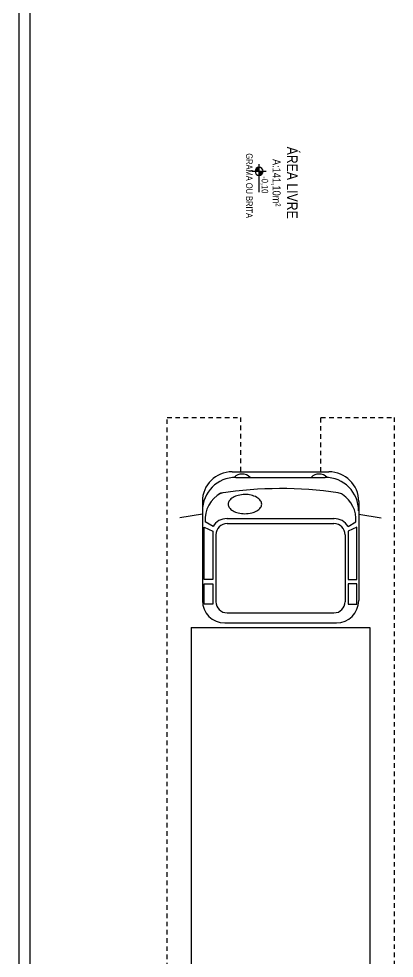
# Model space of a CAD drawing. Header units: millimetres. Extents: x 2993 to 6523, y 1057 to 2221.
# Drawn here: x 3028.14 to 3038.39, y 1137.43 to 1163.09 of the extents above; entities that cross this region are included whole.
import ezdxf
from ezdxf.enums import TextEntityAlignment as Align

# ---------------------------------------------------------------- set-up
doc = ezdxf.new("R2010")
doc.units = ezdxf.units.MM
doc.linetypes.add('CONTINUO', pattern=[0])
doc.linetypes.add('HIDDEN2', pattern=[0.1875, 0.125, -0.0625])
for name, color, linetype in [('AR-MOB', 252, 'Continuous'), ('DIVERSOS', 1, 'Continuous'), ('E-txt-g', 3, 'Continuous')]:
    doc.layers.add(name, color=color, linetype=linetype)
doc.layers.add('E-Txt-W', color=7, linetype='Continuous', lineweight=20)
doc.styles.add('F2', font='ARIALN.TTF')
doc.styles.add('REG60', font='romans.shx', dxfattribs={"width": 0.8, "height": 0.15})
doc.styles.add('REG80', font='romans.shx', dxfattribs={"width": 0.8, "height": 0.2})

# ---------------------------------------------------------------- blocks, each defined once
blk = doc.blocks.new('TXT-AMB75')
at = {"layer": 'E-txt-g', "style": 'REG80', "width": 0.8, "flags": 8}
blk.add_attdef('TXT', text='', height=0.2, dxfattribs=at).set_placement((0.005, 0.296), align=Align.CENTER)
at = {"layer": 'E-Txt-W', "style": 'REG60', "width": 0.8, "flags": 8}
blk.add_attdef('TXT', text='', height=0.15, dxfattribs=at).set_placement((0.005, 0.027), align=Align.CENTER)
blk = doc.blocks.new('NIVEL')
at = {"layer": 'DIVERSOS'}
h = blk.add_hatch(color=7, dxfattribs=at)
h.paths.add_polyline_path([(0, 0.137, 0.414214), (-0.137, 0), (0, 0)])
h.paths.add_polyline_path([(0, 0), (0, -0.137, 0.414214), (0.137, 0)])
at = {"layer": 'DIVERSOS', "color": 7}
for p, q in [((0.709, 0), (-0.242, 0)), ((0, 0.242), (0, -0.242))]:
    blk.add_line(p, q, dxfattribs=at)
blk.add_circle((0, 0), 0.137, dxfattribs=at)

msp = doc.modelspace()

# ---------------------------------------------------------------- linework, layer by layer
at = {"layer": 'AR-MOB', "linetype": 'Continuous'}
for p, q in [((3028.136, 1174.123), (3028.136, 1124.123)), ((3028.136, 1174.123), (3028.136, 1124.123)), ((3028.436, 1173.823), (3028.436, 1124.423))]:
    msp.add_line(p, q, dxfattribs=at)
at = {"layer": 'AR-MOB', "linetype": 'CONTINUO'}
for p, q in [((3033.961, 1150.715), (3036.603, 1150.715)), ((3034.063, 1150.563), (3036.501, 1150.563)), ((3033.149, 1149.903), (3033.149, 1147.197)), ((3037.416, 1149.903), (3037.416, 1147.197)), ((3033.149, 1149.561), (3032.537, 1149.455)), ((3033.44, 1149.221), (3033.226, 1149.349)), ((3036.749, 1149.434), (3033.815, 1149.434)), ((3037.125, 1149.221), (3037.339, 1149.349)), ((3037.416, 1149.561), (3038.027, 1149.455)), ((3033.199, 1147.769), (3033.199, 1149.204)), ((3033.199, 1149.204), (3033.431, 1149.093)), ((3033.431, 1149.093), (3033.431, 1147.769)), ((3033.822, 1149.298), (3036.742, 1149.298)), ((3037.365, 1149.204), (3037.133, 1149.093)), ((3037.133, 1149.093), (3037.133, 1147.769)), ((3037.365, 1147.769), (3037.365, 1149.204)), ((3033.518, 1148.993), (3033.518, 1147.165)), ((3037.047, 1148.993), (3037.047, 1147.165)), ((3033.431, 1147.769), (3033.199, 1147.769)), ((3033.199, 1147.653), (3033.431, 1147.653)), ((3033.199, 1147.099), (3033.199, 1147.653)), ((3033.431, 1147.653), (3033.431, 1147.099)), ((3037.133, 1147.769), (3037.365, 1147.769)), ((3037.133, 1147.653), (3037.133, 1147.099)), ((3037.365, 1147.653), (3037.133, 1147.653)), ((3037.365, 1147.099), (3037.365, 1147.653)), ((3033.431, 1147.099), (3033.199, 1147.099)), ((3037.133, 1147.099), (3037.365, 1147.099)), ((3033.822, 1146.86), (3036.742, 1146.86)), ((3033.758, 1146.587), (3036.806, 1146.587)), ((3032.844, 1146.464), (3032.844, 1131.831)), ((3032.844, 1146.464), (3037.721, 1146.464)), ((3037.721, 1146.464), (3037.721, 1131.831))]:
    msp.add_line(p, q, dxfattribs=at)
at = {"layer": 'AR-MOB', "linetype": 'HIDDEN2'}
for points in [[(3034.187, 1131.831), (3034.187, 1124.123), (3032.186, 1124.123), (3032.186, 1152.202), (3034.187, 1152.202), (3034.187, 1150.715)], [(3036.384, 1150.715), (3036.384, 1152.202), (3038.386, 1152.202), (3038.386, 1124.123), (3036.384, 1124.123), (3036.384, 1131.831)]]:
    msp.add_lwpolyline(points, dxfattribs=at)
at = {"layer": 'AR-MOB', "linetype": 'CONTINUO'}
msp.add_lwpolyline([(3034.768, 1149.831, 0.15854), (3034.739, 1149.922, 0.106465), (3034.634, 1150.016, 0.07162), (3034.477, 1150.077, 0.071565), (3034.31, 1150.092, 0.057969), (3034.125, 1150.071, 0.07162), (3033.985, 1150.016, 0.106465), (3033.881, 1149.922, 0.15854), (3033.851, 1149.831, 0.15854), (3033.881, 1149.74, 0.106465), (3033.985, 1149.646, 0.07162), (3034.125, 1149.591, 0.057969), (3034.31, 1149.57, 0.057969), (3034.494, 1149.591, 0.07162), (3034.634, 1149.646, 0.106465), (3034.739, 1149.74, 0.15854)], format="xyb", close=True, dxfattribs=at)
for centre, radius, start, end in [((3033.961, 1149.903), 0.813, 90, 180), ((3034.232, 1150.347), 0.306, 44.8438, 135.5129), ((3036.333, 1150.347), 0.306, 44.4871, 135.1562), ((3036.603, 1149.903), 0.813, 360, 90), ((3034.063, 1149.649), 0.914, 90, 180), ((3036.501, 1149.649), 0.914, 360, 90), ((3034.027, 1149.416), 0.804, 117.6368, 184.7722), ((3033.756, 1149.836), 0.305, 98.5774, 122.7904), ((3035.282, 1139.721), 10.535, 81.4226, 98.8918), ((3036.808, 1149.836), 0.305, 57.2096, 81.4226), ((3036.538, 1149.416), 0.804, 355.2278, 57.2096), ((3033.822, 1148.993), 0.445, 90, 149.2925), ((3036.742, 1148.993), 0.445, 30.7075, 90), ((3033.822, 1148.993), 0.305, 90, 180), ((3036.742, 1148.993), 0.305, 360, 90), ((3033.758, 1147.197), 0.61, 180, 270), ((3033.822, 1147.165), 0.305, 180, 270), ((3036.742, 1147.165), 0.305, 270, 360), ((3036.806, 1147.197), 0.61, 270, 360)]:
    msp.add_arc(centre, radius, start, end, dxfattribs=at)

# ---------------------------------------------------------------- block references
at = {"layer": 'AR-MOB'}
ref = msp.add_blockref('TXT-AMB75', (3035.026, 1158.621), dxfattribs=dict(at, xscale=1.458, yscale=1.458, zscale=1.458, rotation=270))
ref.add_attrib('TXT', 'ÁREA LIVRE', dxfattribs={"layer": 'E-txt-g', "color": 2, "height": 0.2916, "rotation": 270, "style": 'F2'}).set_placement((3035.458, 1158.613), align=Align.CENTER)
ref.add_attrib('TXT', 'A:141,10m²', dxfattribs={"layer": 'E-Txt-W', "height": 0.2187, "rotation": 270, "style": 'F2'}).set_placement((3035.065, 1158.613), align=Align.CENTER)
at = {"layer": 'AR-MOB', "linetype": 'Continuous', "xscale": -0.7971733240954236, "yscale": 0.7971733240954236, "zscale": 0.7971733240954236, "rotation": 90}
msp.add_blockref('NIVEL', (3034.696, 1158.924), dxfattribs=at)

# ---------------------------------------------------------------- texts
at = {"layer": 'AR-MOB', "linetype": 'Continuous', "style": 'F2'}
for s, height, p in [('GRAMA OU BRITA', 0.17812, (3034.518, 1159.415)), ('-0,10', 0.1781, (3034.943, 1158.788))]:
    msp.add_text(s, height=height, rotation=270, dxfattribs=at).set_placement(p, align=Align.TOP_LEFT)

doc.saveas('drawing.dxf')
